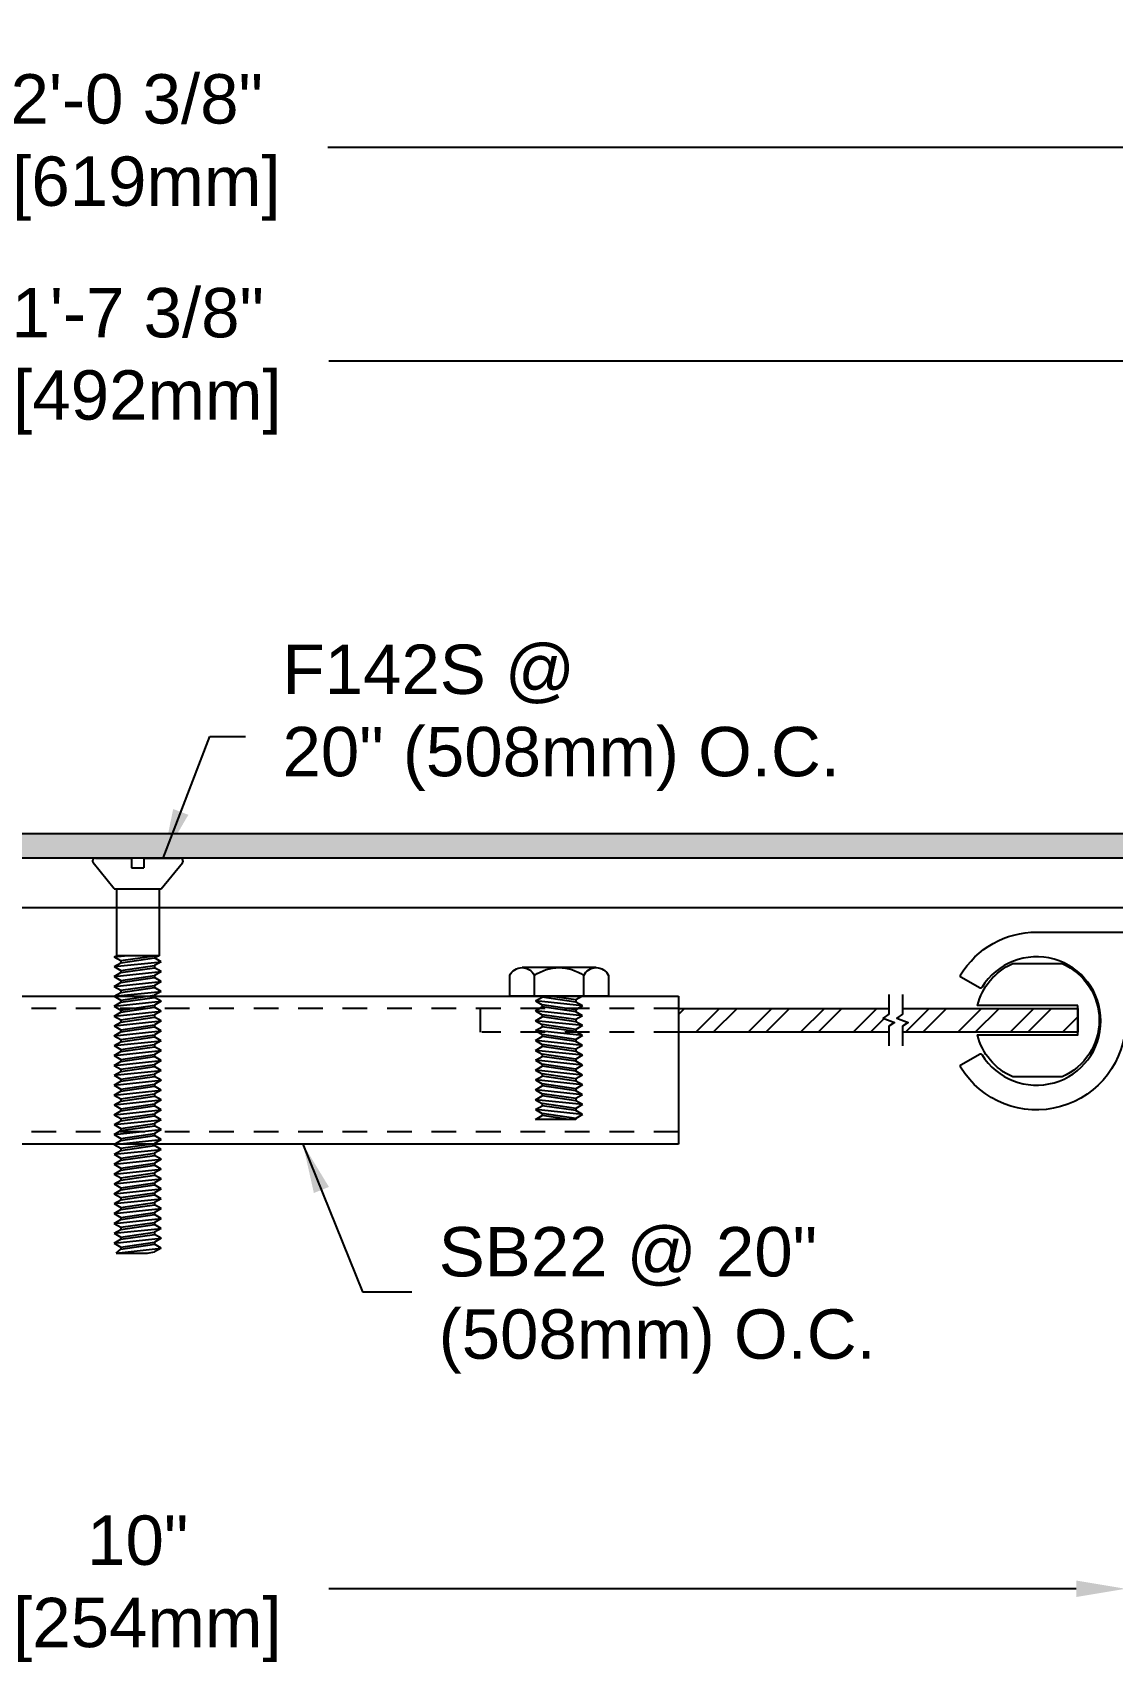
# Model space of a CAD drawing. Header units: inches. Extents: x -9.6 to 49.7, y -5.4 to 6.
# Drawn here: x 5.39 to 10.85, y -4.79 to 3.46 of the extents above; entities that cross this region are included whole.
import ezdxf

# ---------------------------------------------------------------- set-up
doc = ezdxf.new("R2010")
doc.units = ezdxf.units.IN
doc.header["$MEASUREMENT"] = 0
doc.linetypes.add('HIDDEN2', pattern=[0.1875, 0.125, -0.0625])
for name, color, linetype in [('anchors', 4, 'Continuous'), ('conditions', 1, 'Continuous'), ('dimensions', 3, 'Continuous'), ('METALS', 7, 'Continuous'), ('Text', 2, 'Continuous')]:
    doc.layers.add(name, color=color, linetype=linetype)
doc.styles.add('ARIAL', font='arial.ttf')
doc.dimstyles.new('Arial', dxfattribs={"dimtxt": 0.25, "dimasz": 0.25, "dimexe": 0.25, "dimexo": 0.25, "dimgap": 0.25, "dimtad": 0, "dimtih": 1, "dimtoh": 1, "dimdec": 4, "dimzin": 0, "dimdsep": 46, "dimlunit": 4, "dimtxsty": 'ARIAL', "dimcen": 0.09, "dimadec": 0, "dimazin": 0, "dimtfac": 1, "dimtdec": 4, "dimtofl": 0, "dimtmove": 0, "dimatfit": 3, "dimfxl": 0, "dimfrac": 2, "dimtolj": 1, "dimtzin": 0, "dimarcsym": 0})

# ---------------------------------------------------------------- blocks, each defined once
blk = doc.blocks.new('*D16')
at = {"layer": 'DEFPOINTS', "color": 0}
for p in [(15.6058, 1.7976), (-3.7692, -0.6126), (15.6058, -0.7176)]:
    blk.add_point(p, dxfattribs=at)
at = {"layer": 'dimensions', "color": 0, "lineweight": -2}
for p, q in [((-3.7692, -0.3626), (-3.7692, 2.0476)), ((15.6058, -0.4676), (15.6058, 2.0476)), ((-3.5192, 1.7976), (4.9518, 1.7976)), ((15.3558, 1.7976), (6.8848, 1.7976))]:
    blk.add_line(p, q, dxfattribs=at)
at = {"layer": 'dimensions', "color": 0}
for points in [[(-3.5192, 1.8392), (-3.5192, 1.7559), (-3.7692, 1.7976)], [(15.3558, 1.8392), (15.3558, 1.7559), (15.6058, 1.7976)]]:
    blk.add_solid(points, dxfattribs=at)
at = {"layer": 'dimensions', "color": 0, "insert": (5.9183, 1.7976), "char_height": 0.25, "attachment_point": 5, "style": 'ARIAL'}
blk.add_mtext('\\A1;1\'-7 3/8"\\P [492mm]', dxfattribs=at)
blk = doc.blocks.new('*D17')
at = {"layer": 'DEFPOINTS', "color": 0}
for p in [(18.113, 2.8802), (-6.2764, -0.6026), (18.113, -0.6026)]:
    blk.add_point(p, dxfattribs=at)
at = {"layer": 'dimensions', "color": 0, "lineweight": -2}
for p, q in [((-6.2764, -0.3526), (-6.2764, 3.1302)), ((18.113, -0.3526), (18.113, 3.1302)), ((-6.0264, 2.8802), (4.9468, 2.8802)), ((17.863, 2.8802), (6.8797, 2.8802))]:
    blk.add_line(p, q, dxfattribs=at)
at = {"layer": 'dimensions', "color": 0}
for points in [[(-6.0264, 2.9218), (-6.0264, 2.8385), (-6.2764, 2.8802)], [(17.863, 2.9218), (17.863, 2.8385), (18.113, 2.8802)]]:
    blk.add_solid(points, dxfattribs=at)
at = {"layer": 'dimensions', "color": 0, "insert": (5.9133, 2.8802), "char_height": 0.25, "attachment_point": 5, "style": 'ARIAL'}
blk.add_mtext('\\A1;2\'-0 3/8"\\P [619mm]', dxfattribs=at)
blk = doc.blocks.new('*D19')
at = {"layer": 'DEFPOINTS', "color": 0}
for p in [(0.9191, -3.9512), (10.9175, -3.9512), (10.9175, -4.4175)]:
    blk.add_point(p, dxfattribs=at)
at = {"layer": 'dimensions', "color": 0, "lineweight": -2}
for p, q in [((0.9191, -4.2012), (0.9191, -4.6675)), ((10.9175, -4.2012), (10.9175, -4.6675)), ((1.1691, -4.4175), (4.9518, -4.4175)), ((10.6675, -4.4175), (6.8848, -4.4175))]:
    blk.add_line(p, q, dxfattribs=at)
at = {"layer": 'dimensions', "color": 0}
for points in [[(1.1691, -4.3758), (1.1691, -4.4592), (0.9191, -4.4175)], [(10.6675, -4.3758), (10.6675, -4.4592), (10.9175, -4.4175)]]:
    blk.add_solid(points, dxfattribs=at)
at = {"layer": 'dimensions', "color": 0, "insert": (5.9183, -4.4175), "char_height": 0.25, "attachment_point": 5, "style": 'ARIAL'}
blk.add_mtext('\\A1;10"\\P [254mm]', dxfattribs=at)
blk = doc.blocks.new('H1458S')
for p, q in [((-0.25, 0.104), (-0.25, 0)), ((-0.1875, 0.144), (0.1875, 0.144)), ((-0.125, 0), (-0.125, 0.104)), ((0.125, 0), (0.125, 0.104)), ((0.25, 0.104), (0.25, 0)), ((-0.25, 0), (0.25, 0)), ((-0.119, 0), (-0.085, -0.0196)), ((-0.085, -0.0196), (0.0485, 0)), ((-0.119, -0.05), (0.119, -0.025)), ((-0.119, -0.05), (-0.085, -0.0304)), ((-0.119, -0.05), (-0.085, -0.0696)), ((-0.119, -0.1), (0.119, -0.075)), ((-0.119, -0.1), (-0.085, -0.0804)), ((-0.085, -0.0304), (0.085, -0.0054)), ((-0.085, -0.0196), (-0.085, -0.0304)), ((-0.085, -0.0696), (0.085, -0.0446)), ((-0.085, -0.0804), (0.085, -0.0554)), ((-0.085, -0.0696), (-0.085, -0.0804)), ((0.0943, 0), (0.085, -0.0054)), ((0.119, -0.025), (0.085, -0.0054)), ((0.119, -0.025), (0.085, -0.0446)), ((0.085, -0.0446), (0.085, -0.0554)), ((0.119, -0.075), (0.085, -0.0554)), ((0.119, -0.075), (0.085, -0.0946)), ((-0.119, -0.1), (-0.085, -0.1196)), ((-0.119, -0.15), (0.119, -0.125)), ((-0.119, -0.15), (-0.085, -0.1304)), ((-0.119, -0.15), (-0.085, -0.1696)), ((-0.085, -0.1196), (0.085, -0.0946)), ((-0.085, -0.1304), (0.085, -0.1054)), ((-0.085, -0.1196), (-0.085, -0.1304)), ((-0.085, -0.1696), (0.085, -0.1446)), ((-0.085, -0.1804), (0.085, -0.1554)), ((0.085, -0.0946), (0.085, -0.1054)), ((0.119, -0.125), (0.085, -0.1054)), ((0.119, -0.125), (0.085, -0.1446)), ((0.085, -0.1446), (0.085, -0.1554)), ((0.119, -0.175), (0.085, -0.1554)), ((-0.119, -0.2), (0.119, -0.175)), ((-0.119, -0.2), (-0.085, -0.1804)), ((-0.119, -0.2), (-0.085, -0.2196)), ((-0.119, -0.25), (0.119, -0.225)), ((-0.119, -0.25), (-0.085, -0.2304)), ((-0.085, -0.1696), (-0.085, -0.1804)), ((-0.085, -0.2196), (0.085, -0.1946)), ((-0.085, -0.2304), (0.085, -0.2054)), ((-0.085, -0.2196), (-0.085, -0.2304)), ((-0.085, -0.2696), (0.085, -0.2446)), ((0.119, -0.175), (0.085, -0.1946)), ((0.085, -0.1946), (0.085, -0.2054)), ((0.119, -0.225), (0.085, -0.2054)), ((0.119, -0.225), (0.085, -0.2446)), ((0.085, -0.2446), (0.085, -0.2554)), ((-0.119, -0.25), (-0.085, -0.2696)), ((-0.119, -0.3), (0.119, -0.275)), ((-0.119, -0.3), (-0.085, -0.2804)), ((-0.119, -0.3), (-0.085, -0.3196)), ((-0.119, -0.35), (0.119, -0.325)), ((-0.085, -0.2804), (0.085, -0.2554)), ((-0.085, -0.2696), (-0.085, -0.2804)), ((-0.085, -0.3196), (0.085, -0.2946)), ((-0.085, -0.3304), (0.085, -0.3054)), ((-0.085, -0.3196), (-0.085, -0.3304)), ((0.119, -0.275), (0.085, -0.2554)), ((0.119, -0.275), (0.085, -0.2946)), ((0.085, -0.2946), (0.085, -0.3054)), ((0.119, -0.325), (0.085, -0.3054)), ((0.119, -0.325), (0.085, -0.3446)), ((-0.119, -0.35), (-0.085, -0.3304)), ((-0.119, -0.35), (-0.085, -0.3696)), ((-0.119, -0.4), (0.119, -0.375)), ((-0.119, -0.4), (-0.085, -0.3804)), ((-0.119, -0.4), (-0.085, -0.4196)), ((-0.085, -0.3696), (0.085, -0.3446)), ((-0.085, -0.3804), (0.085, -0.3554)), ((-0.085, -0.3696), (-0.085, -0.3804)), ((-0.085, -0.4196), (0.085, -0.3946)), ((-0.085, -0.4304), (0.085, -0.4054)), ((0.085, -0.3446), (0.085, -0.3554)), ((0.119, -0.375), (0.085, -0.3554)), ((0.119, -0.375), (0.085, -0.3946)), ((0.085, -0.3946), (0.085, -0.4054)), ((0.119, -0.425), (0.085, -0.4054)), ((-0.119, -0.45), (0.119, -0.425)), ((-0.119, -0.45), (-0.085, -0.4304)), ((-0.119, -0.45), (-0.085, -0.4696)), ((-0.119, -0.5), (0.119, -0.475)), ((-0.119, -0.5), (-0.085, -0.4804)), ((-0.085, -0.4196), (-0.085, -0.4304)), ((-0.085, -0.4696), (0.085, -0.4446)), ((-0.085, -0.4804), (0.085, -0.4554)), ((-0.085, -0.4696), (-0.085, -0.4804)), ((-0.085, -0.5196), (0.085, -0.4946)), ((0.119, -0.425), (0.085, -0.4446)), ((0.085, -0.4446), (0.085, -0.4554)), ((0.119, -0.475), (0.085, -0.4554)), ((0.119, -0.475), (0.085, -0.4946)), ((0.085, -0.4946), (0.085, -0.5054)), ((-0.119, -0.5), (-0.085, -0.5196)), ((-0.119, -0.55), (0.119, -0.525)), ((-0.119, -0.55), (-0.085, -0.5304)), ((-0.119, -0.55), (-0.085, -0.5696)), ((-0.119, -0.6), (0.119, -0.575)), ((-0.085, -0.5304), (0.085, -0.5054)), ((-0.085, -0.5196), (-0.085, -0.5304)), ((-0.085, -0.5696), (0.085, -0.5446)), ((-0.085, -0.5804), (0.085, -0.5554)), ((-0.085, -0.5696), (-0.085, -0.5804)), ((0.119, -0.525), (0.085, -0.5054)), ((0.119, -0.525), (0.085, -0.5446)), ((0.085, -0.5446), (0.085, -0.5554)), ((0.119, -0.575), (0.085, -0.5554)), ((0.119, -0.575), (0.085, -0.5946)), ((-0.119, -0.6), (-0.085, -0.5804)), ((-0.119, -0.6), (-0.085, -0.6196)), ((-0.085, -0.6196), (0.085, -0.5946)), ((-0.085, -0.6196), (-0.085, -0.625)), ((-0.085, -0.625), (0.119, -0.625)), ((-0.0485, -0.625), (0.085, -0.6054)), ((0.085, -0.5946), (0.085, -0.6054)), ((0.119, -0.625), (0.085, -0.6054))]:
    blk.add_line(p, q)
for centre, radius, start, end in [((-0.1875, 0.0752), 0.0688, 24.76151, 155.23849), ((0, -0.0713), 0.2153, 54.51066, 125.48934), ((0.1875, 0.0752), 0.0688, 24.76151, 155.23849)]:
    blk.add_arc(centre, radius, start, end)
blk = doc.blocks.new('SB22')
h = blk.add_hatch()
h.set_pattern_fill('ANSI32', color=256, scale=0.5, style=0)
h.paths.add_polyline_path([(11.2208, 3.5872), (11.1632, 3.609), (11.192, 3.6281), (11.192, 3.6581), (10.1283, 3.6581), (10.1283, 3.5381), (11.192, 3.5381), (11.192, 3.5681)])
h.paths.add_polyline_path([(12.1494, 3.6581), (11.262, 3.6581), (11.262, 3.6281), (11.2332, 3.609), (11.2908, 3.5872), (11.262, 3.5681), (11.262, 3.5381), (12.1494, 3.5381)])
h.paths.add_polyline_path([(4.6252, 3.6581), (3.9575, 3.6581), (3.9575, 3.6281), (3.9287, 3.609), (3.9864, 3.5872), (3.9575, 3.5681), (3.9575, 3.5381), (4.6252, 3.5381)])
h.paths.add_polyline_path([(3.8875, 3.6281), (3.8875, 3.6581), (3.1026, 3.6581), (3.1026, 3.5381), (3.8875, 3.5381), (3.8875, 3.5681), (3.9164, 3.5872), (3.8587, 3.609)])
at = {"linetype": 'ByBlock'}
for p, q in [((4.6252, 3.7206), (10.1283, 3.7206)), ((4.6252, 2.9706), (4.6252, 3.7206)), ((10.1283, 3.7206), (10.1283, 2.9706)), ((10.1283, 2.9706), (4.6252, 2.9706))]:
    blk.add_line(p, q, dxfattribs=at)
for p, q in [((3.1026, 3.6581), (3.8875, 3.6581)), ((3.9575, 3.6581), (4.6252, 3.6581)), ((10.1283, 3.6581), (11.192, 3.6581)), ((11.262, 3.6581), (12.1494, 3.6581)), ((3.8875, 3.5381), (3.1026, 3.5381)), ((4.6252, 3.5381), (3.9575, 3.5381)), ((11.192, 3.5381), (10.1283, 3.5381)), ((12.1494, 3.5381), (11.262, 3.5381))]:
    blk.add_line(p, q)
at = {"linetype": 'HIDDEN2'}
for p, q in [((10.1283, 3.6581), (4.6252, 3.6581)), ((5.6273, 3.5381), (5.6273, 3.6581)), ((9.1262, 3.5381), (9.1262, 3.6581)), ((4.6252, 3.5381), (5.6273, 3.5381)), ((10.1283, 3.5381), (9.1327, 3.5381)), ((10.1283, 3.0331), (4.6252, 3.0331))]:
    blk.add_line(p, q, dxfattribs=at)
for points in [[(3.1436, 3.6724, 0.233897), (2.9651, 3.8845), (2.7151, 3.8845, 0.654654), (2.7151, 3.3117), (2.9651, 3.3117, 0.233897), (3.1436, 3.5238), (3.1026, 3.5381), (3.1026, 3.6581)], [(12.1494, 3.6724), (11.6412, 3.6724, -0.233897), (11.8197, 3.8845), (12.0697, 3.8845, -0.654654), (12.0697, 3.3117), (11.8197, 3.3117, -0.233897), (11.6412, 3.5238), (12.1494, 3.5238)]]:
    blk.add_lwpolyline(points, format="xyb", close=True)
for points in [[(3.8875, 3.7281), (3.8875, 3.6281), (3.8587, 3.609), (3.9164, 3.5872), (3.8875, 3.5681), (3.8875, 3.4681)], [(3.9575, 3.7281), (3.9575, 3.6281), (3.9287, 3.609), (3.9864, 3.5872), (3.9575, 3.5681), (3.9575, 3.4681)], [(11.192, 3.7281), (11.192, 3.6281), (11.1632, 3.609), (11.2208, 3.5872), (11.192, 3.5681), (11.192, 3.4681)], [(11.262, 3.7281), (11.262, 3.6281), (11.2332, 3.609), (11.2908, 3.5872), (11.262, 3.5681), (11.262, 3.4681)], [(3.1026, 3.6581), (3.1026, 3.5381)], [(12.1494, 3.6581), (12.1494, 3.5381)]]:
    blk.add_lwpolyline(points)
blk.add_point((5.6273, 3.5381), dxfattribs=at)
blk.add_blockref('H1458S', (5.2297, 3.7206))
at = {"xscale": -1}
blk.add_blockref('H1458S', (9.5238, 3.7206), dxfattribs=at)
blk = doc.blocks.new('F142S')
for p, q in [((-0.2147, 0.0001), (-0.0317, 0.0001)), ((-0.0317, 0.0001), (-0.0317, -0.0499)), ((0.0303, 0.0001), (0.0303, -0.0499)), ((0.0303, 0.0001), (0.2133, 0.0001)), ((-0.1197, -0.1553), (-0.2264, -0.0243)), ((-0.0317, -0.0499), (0.0303, -0.0499)), ((0.1183, -0.1553), (0.225, -0.0243)), ((-0.1197, -0.1553), (0.1183, -0.1553)), ((-0.1087, -0.1553), (-0.1087, -0.4945)), ((0.1073, -0.1553), (0.1073, -0.4945)), ((-0.1197, -0.4999), (-0.1087, -0.4945)), ((-0.1197, -0.4999), (-0.0686, -0.4945)), ((0.1073, -0.4945), (-0.1087, -0.4945)), ((-0.0857, -0.5195), (0.0843, -0.4945)), ((0.1073, -0.4945), (0.0843, -0.5053)), ((-0.1197, -0.4999), (-0.0857, -0.5195)), ((-0.1197, -0.5499), (0.1183, -0.5249)), ((-0.1197, -0.5499), (-0.0857, -0.5303)), ((-0.1197, -0.5499), (-0.0857, -0.5695)), ((-0.1197, -0.5999), (0.1183, -0.5749)), ((-0.0857, -0.5303), (0.0843, -0.5053)), ((-0.0857, -0.5195), (-0.0857, -0.5303)), ((-0.0857, -0.5695), (0.0843, -0.5445)), ((-0.0857, -0.5803), (0.0843, -0.5553)), ((-0.0857, -0.5695), (-0.0857, -0.5803)), ((0.1183, -0.5249), (0.0843, -0.5053)), ((0.1183, -0.5249), (0.0843, -0.5445)), ((0.0843, -0.5445), (0.0843, -0.5553)), ((0.1183, -0.5749), (0.0843, -0.5553)), ((0.1183, -0.5749), (0.0843, -0.5945)), ((-0.1197, -0.5999), (-0.0857, -0.5803)), ((-0.1197, -0.5999), (-0.0857, -0.6195)), ((-0.1197, -0.6499), (0.1183, -0.6249)), ((-0.1197, -0.6499), (-0.0857, -0.6303)), ((-0.1197, -0.6499), (-0.0857, -0.6695)), ((-0.0857, -0.6195), (0.0843, -0.5945)), ((-0.0857, -0.6303), (0.0843, -0.6053)), ((-0.0857, -0.6195), (-0.0857, -0.6303)), ((-0.0857, -0.6695), (0.0843, -0.6445)), ((-0.0857, -0.6803), (0.0843, -0.6553)), ((0.0843, -0.5945), (0.0843, -0.6053)), ((0.1183, -0.6249), (0.0843, -0.6053)), ((0.1183, -0.6249), (0.0843, -0.6445)), ((0.0843, -0.6445), (0.0843, -0.6553)), ((0.1183, -0.6749), (0.0843, -0.6553)), ((-0.1197, -0.6999), (0.1183, -0.6749)), ((-0.1197, -0.6999), (-0.0857, -0.6803)), ((-0.1197, -0.6999), (-0.0857, -0.7195)), ((-0.1197, -0.7499), (0.1183, -0.7249)), ((-0.1197, -0.7499), (-0.0857, -0.7303)), ((-0.0857, -0.6695), (-0.0857, -0.6803)), ((-0.0857, -0.7195), (0.0843, -0.6945)), ((-0.0857, -0.7303), (0.0843, -0.7053)), ((-0.0857, -0.7195), (-0.0857, -0.7303)), ((0.1183, -0.6749), (0.0843, -0.6945)), ((0.0843, -0.6945), (0.0843, -0.7053)), ((0.1183, -0.7249), (0.0843, -0.7053)), ((0.1183, -0.7249), (0.0843, -0.7445)), ((-0.1197, -0.7499), (-0.0857, -0.7695)), ((-0.1197, -0.7999), (0.1183, -0.7749)), ((-0.1197, -0.7999), (-0.0857, -0.7803)), ((-0.1197, -0.7999), (-0.0857, -0.8195)), ((-0.1197, -0.8499), (0.1183, -0.8249)), ((-0.0857, -0.7695), (0.0843, -0.7445)), ((-0.0857, -0.7803), (0.0843, -0.7553)), ((-0.0857, -0.7695), (-0.0857, -0.7803)), ((-0.0857, -0.8195), (0.0843, -0.7945)), ((-0.0857, -0.8303), (0.0843, -0.8053)), ((-0.0857, -0.8195), (-0.0857, -0.8303)), ((0.0843, -0.7445), (0.0843, -0.7553)), ((0.1183, -0.7749), (0.0843, -0.7553)), ((0.1183, -0.7749), (0.0843, -0.7945)), ((0.0843, -0.7945), (0.0843, -0.8053)), ((0.1183, -0.8249), (0.0843, -0.8053)), ((0.1183, -0.8249), (0.0843, -0.8445)), ((-0.1197, -0.8499), (-0.0857, -0.8303)), ((-0.1197, -0.8499), (-0.0857, -0.8695)), ((-0.1197, -0.8999), (0.1183, -0.8749)), ((-0.1197, -0.8999), (-0.0857, -0.8803)), ((-0.1197, -0.8999), (-0.0857, -0.9195)), ((-0.0857, -0.8695), (0.0843, -0.8445)), ((-0.0857, -0.8803), (0.0843, -0.8553)), ((-0.0857, -0.8695), (-0.0857, -0.8803)), ((-0.0857, -0.9195), (0.0843, -0.8945)), ((-0.0857, -0.9303), (0.0843, -0.9053)), ((0.0843, -0.8445), (0.0843, -0.8553)), ((0.1183, -0.8749), (0.0843, -0.8553)), ((0.1183, -0.8749), (0.0843, -0.8945)), ((0.0843, -0.8945), (0.0843, -0.9053)), ((0.1183, -0.9249), (0.0843, -0.9053)), ((-0.1197, -0.9499), (0.1183, -0.9249)), ((-0.1197, -0.9499), (-0.0857, -0.9303)), ((-0.1197, -0.9499), (-0.0857, -0.9695)), ((-0.1197, -0.9999), (0.1183, -0.9749)), ((-0.1197, -0.9999), (-0.0857, -0.9803)), ((-0.0857, -0.9195), (-0.0857, -0.9303)), ((-0.0857, -0.9695), (0.0843, -0.9445)), ((-0.0857, -0.9803), (0.0843, -0.9553)), ((-0.0857, -0.9695), (-0.0857, -0.9803)), ((0.1183, -0.9249), (0.0843, -0.9445)), ((0.0843, -0.9445), (0.0843, -0.9553)), ((0.1183, -0.9749), (0.0843, -0.9553)), ((0.1183, -0.9749), (0.0843, -0.9945)), ((-0.1197, -0.9999), (-0.0857, -1.0195)), ((-0.1197, -1.0499), (0.1183, -1.0249)), ((-0.1197, -1.0499), (-0.0857, -1.0303)), ((-0.1197, -1.0499), (-0.0857, -1.0695)), ((-0.0857, -1.0195), (0.0843, -0.9945)), ((-0.0857, -1.0303), (0.0843, -1.0053)), ((-0.0857, -1.0195), (-0.0857, -1.0303)), ((-0.0857, -1.0695), (0.0843, -1.0445)), ((-0.0857, -1.0803), (0.0843, -1.0553)), ((-0.0857, -1.0695), (-0.0857, -1.0803)), ((0.0843, -0.9945), (0.0843, -1.0053)), ((0.1183, -1.0249), (0.0843, -1.0053)), ((0.1183, -1.0249), (0.0843, -1.0445)), ((0.0843, -1.0445), (0.0843, -1.0553)), ((0.1183, -1.0749), (0.0843, -1.0553)), ((-0.1197, -1.0999), (0.1183, -1.0749)), ((-0.1197, -1.0999), (-0.0857, -1.0803)), ((-0.1197, -1.0999), (-0.0857, -1.1195)), ((-0.1197, -1.1499), (0.1183, -1.1249)), ((-0.1197, -1.1499), (-0.0857, -1.1303)), ((-0.1197, -1.1499), (-0.0857, -1.1695)), ((-0.0857, -1.1195), (0.0843, -1.0945)), ((-0.0857, -1.1303), (0.0843, -1.1053)), ((-0.0857, -1.1195), (-0.0857, -1.1303)), ((-0.0857, -1.1695), (0.0843, -1.1445)), ((-0.0857, -1.1803), (0.0843, -1.1553)), ((0.1183, -1.0749), (0.0843, -1.0945)), ((0.0843, -1.0945), (0.0843, -1.1053)), ((0.1183, -1.1249), (0.0843, -1.1053)), ((0.1183, -1.1249), (0.0843, -1.1445)), ((0.0843, -1.1445), (0.0843, -1.1553)), ((0.1183, -1.1749), (0.0843, -1.1553)), ((-0.1197, -1.1999), (0.1183, -1.1749)), ((-0.1197, -1.1999), (-0.0857, -1.1803)), ((-0.1197, -1.1999), (-0.0857, -1.2195)), ((-0.1197, -1.2499), (0.1183, -1.2249)), ((-0.1197, -1.2499), (-0.0857, -1.2303)), ((-0.0857, -1.1695), (-0.0857, -1.1803)), ((-0.0857, -1.2195), (0.0843, -1.1945)), ((-0.0857, -1.2303), (0.0843, -1.2053)), ((-0.0857, -1.2195), (-0.0857, -1.2303)), ((0.1183, -1.1749), (0.0843, -1.1945)), ((0.0843, -1.1945), (0.0843, -1.2053)), ((0.1183, -1.2249), (0.0843, -1.2053)), ((0.1183, -1.2249), (0.0843, -1.2445)), ((-0.1197, -1.2499), (-0.0857, -1.2695)), ((-0.1197, -1.2999), (0.1183, -1.2749)), ((-0.1197, -1.2999), (-0.0857, -1.2803)), ((-0.1197, -1.2999), (-0.0857, -1.3195)), ((-0.0857, -1.2695), (0.0843, -1.2445)), ((-0.0857, -1.2803), (0.0843, -1.2553)), ((-0.0857, -1.2695), (-0.0857, -1.2803)), ((-0.0857, -1.3195), (0.0843, -1.2945)), ((-0.0857, -1.3303), (0.0843, -1.3053)), ((-0.0857, -1.3195), (-0.0857, -1.3303)), ((0.0843, -1.2445), (0.0843, -1.2553)), ((0.1183, -1.2749), (0.0843, -1.2553)), ((0.1183, -1.2749), (0.0843, -1.2945)), ((0.0843, -1.2945), (0.0843, -1.3053)), ((0.1183, -1.3249), (0.0843, -1.3053)), ((-0.1197, -1.3499), (0.1183, -1.3249)), ((-0.1197, -1.3499), (-0.0857, -1.3303)), ((-0.1197, -1.3499), (-0.0857, -1.3695)), ((-0.1197, -1.3999), (0.1183, -1.3749)), ((-0.1197, -1.3999), (-0.0857, -1.3803)), ((-0.1197, -1.3999), (-0.0857, -1.4195)), ((-0.0857, -1.3695), (0.0843, -1.3445)), ((-0.0857, -1.3803), (0.0843, -1.3553)), ((-0.0857, -1.3695), (-0.0857, -1.3803)), ((-0.0857, -1.4195), (0.0843, -1.3945)), ((0.1183, -1.3249), (0.0843, -1.3445)), ((0.0843, -1.3445), (0.0843, -1.3553)), ((0.1183, -1.3749), (0.0843, -1.3553)), ((0.1183, -1.3749), (0.0843, -1.3945)), ((0.0843, -1.3945), (0.0843, -1.4053)), ((-0.1197, -1.4499), (0.1183, -1.4249)), ((-0.1197, -1.4499), (-0.0857, -1.4303)), ((-0.1197, -1.4499), (-0.0857, -1.4695)), ((-0.1197, -1.4999), (0.1183, -1.4749)), ((-0.1197, -1.4999), (-0.0857, -1.4803)), ((-0.0857, -1.4303), (0.0843, -1.4053)), ((-0.0857, -1.4195), (-0.0857, -1.4303)), ((-0.0857, -1.4695), (0.0843, -1.4445)), ((-0.0857, -1.4803), (0.0843, -1.4553)), ((-0.0857, -1.4695), (-0.0857, -1.4803)), ((0.1183, -1.4249), (0.0843, -1.4053)), ((0.1183, -1.4249), (0.0843, -1.4445)), ((0.0843, -1.4445), (0.0843, -1.4553)), ((0.1183, -1.4749), (0.0843, -1.4553)), ((0.1183, -1.4749), (0.0843, -1.4945)), ((-0.1197, -1.4999), (-0.0857, -1.5195)), ((-0.1197, -1.5499), (0.1183, -1.5249)), ((-0.1197, -1.5499), (-0.0857, -1.5303)), ((-0.1197, -1.5499), (-0.0857, -1.5695)), ((-0.0857, -1.5195), (0.0843, -1.4945)), ((-0.0857, -1.5303), (0.0843, -1.5053)), ((-0.0857, -1.5195), (-0.0857, -1.5303)), ((-0.0857, -1.5695), (0.0843, -1.5445)), ((-0.0857, -1.5803), (0.0843, -1.5553)), ((0.0843, -1.4945), (0.0843, -1.5053)), ((0.1183, -1.5249), (0.0843, -1.5053)), ((0.1183, -1.5249), (0.0843, -1.5445)), ((0.0843, -1.5445), (0.0843, -1.5553)), ((0.1183, -1.5749), (0.0843, -1.5553)), ((-0.1197, -1.5999), (0.1183, -1.5749)), ((-0.1197, -1.5999), (-0.0857, -1.5803)), ((-0.1197, -1.5999), (-0.0857, -1.6195)), ((-0.1197, -1.6499), (0.1183, -1.6249)), ((-0.1197, -1.6499), (-0.0857, -1.6303)), ((-0.1197, -1.6499), (-0.0857, -1.6695)), ((-0.0857, -1.5695), (-0.0857, -1.5803)), ((-0.0857, -1.6195), (0.0843, -1.5945)), ((-0.0857, -1.6303), (0.0843, -1.6053)), ((-0.0857, -1.6195), (-0.0857, -1.6303)), ((-0.0857, -1.6695), (0.0843, -1.6445)), ((0.1183, -1.5749), (0.0843, -1.5945)), ((0.0843, -1.5945), (0.0843, -1.6053)), ((0.1183, -1.6249), (0.0843, -1.6053)), ((0.1183, -1.6249), (0.0843, -1.6445)), ((0.0843, -1.6445), (0.0843, -1.6553)), ((-0.1197, -1.6999), (0.1183, -1.6749)), ((-0.1197, -1.6999), (-0.0857, -1.6803)), ((-0.1197, -1.6999), (-0.0857, -1.7195)), ((-0.1197, -1.7499), (0.1183, -1.7249)), ((-0.1197, -1.7499), (-0.0857, -1.7303)), ((-0.0857, -1.6803), (0.0843, -1.6553)), ((-0.0857, -1.6695), (-0.0857, -1.6803)), ((-0.0857, -1.7195), (0.0843, -1.6945)), ((-0.0857, -1.7303), (0.0843, -1.7053)), ((-0.0857, -1.7195), (-0.0857, -1.7303)), ((0.1183, -1.6749), (0.0843, -1.6553)), ((0.1183, -1.6749), (0.0843, -1.6945)), ((0.0843, -1.6945), (0.0843, -1.7053)), ((0.1183, -1.7249), (0.0843, -1.7053)), ((0.1183, -1.7249), (0.0843, -1.7445)), ((-0.1197, -1.7499), (-0.0857, -1.7695)), ((-0.1197, -1.7999), (0.1183, -1.7749)), ((-0.1197, -1.7999), (-0.0857, -1.7803)), ((-0.1197, -1.7999), (-0.0857, -1.8195)), ((-0.0857, -1.7695), (0.0843, -1.7445)), ((-0.0857, -1.7803), (0.0843, -1.7553)), ((-0.0857, -1.7695), (-0.0857, -1.7803)), ((-0.0857, -1.8195), (0.0843, -1.7945)), ((-0.0857, -1.8303), (0.0843, -1.8053)), ((0.0843, -1.7445), (0.0843, -1.7553)), ((0.1183, -1.7749), (0.0843, -1.7553)), ((0.1183, -1.7749), (0.0843, -1.7945)), ((0.0843, -1.7945), (0.0843, -1.8053)), ((0.1183, -1.8249), (0.0843, -1.8053)), ((-0.1197, -1.8499), (0.1183, -1.8249)), ((-0.1197, -1.8499), (-0.0857, -1.8303)), ((-0.1197, -1.8499), (-0.0857, -1.8695)), ((-0.1197, -1.8999), (0.1183, -1.8749)), ((-0.1197, -1.8999), (-0.0857, -1.8803)), ((-0.0857, -1.8195), (-0.0857, -1.8303)), ((-0.0857, -1.8695), (0.0843, -1.8445)), ((-0.0857, -1.8803), (0.0843, -1.8553)), ((-0.0857, -1.8695), (-0.0857, -1.8803)), ((-0.0857, -1.9195), (0.0843, -1.8945)), ((0.1183, -1.8249), (0.0843, -1.8445)), ((0.0843, -1.8445), (0.0843, -1.8553)), ((0.1183, -1.8749), (0.0843, -1.8553)), ((0.1183, -1.8749), (0.0843, -1.8945)), ((0.0843, -1.8945), (0.0843, -1.9053)), ((-0.1197, -1.8999), (-0.0857, -1.9195)), ((-0.1197, -1.9499), (0.1183, -1.9249)), ((-0.1197, -1.9499), (-0.0857, -1.9303)), ((-0.1197, -1.9499), (-0.0857, -1.9695)), ((-0.1106, -1.9999), (0.1183, -1.9749)), ((-0.1106, -1.9999), (-0.0857, -1.9803)), ((-0.0857, -1.9303), (0.0843, -1.9053)), ((-0.0857, -1.9195), (-0.0857, -1.9303)), ((-0.0857, -1.9695), (0.0843, -1.9445)), ((-0.0857, -1.9803), (0.0843, -1.9553)), ((-0.0857, -1.9695), (-0.0857, -1.9803)), ((0.1183, -1.9249), (0.0843, -1.9053)), ((0.1183, -1.9249), (0.0843, -1.9445)), ((0.0843, -1.9445), (0.0843, -1.9553)), ((0.1183, -1.9749), (0.0843, -1.9553)), ((0.1183, -1.9749), (0.0843, -1.9945)), ((-0.1106, -1.9999), (0.0478, -1.9999)), ((0.0478, -1.9999), (0.0843, -1.9945))]:
    blk.add_line(p, q)
for centre, start, end in [((-0.2147, -0.0149), 90, 219.03203), ((0.2133, -0.0149), 320.96797, 90)]:
    blk.add_arc(centre, 0.015, start, end)
blk = doc.blocks.new('PS212A')
at = {"linetype": 'Continuous', "flags": 128}
blk.add_lwpolyline([(0.4509, 0.1254), (-1.7472, 0.1254, 0.414214), (-1.7572, 0.1154), (-1.7572, 0.0945, 0.198912), (-1.7543, 0.0875), (-1.6701, 0.0033, 0.198912), (-1.663, 0.0004), (-0.0092, 0.0004, -0.414214), (0.0008, -0.0096), (0.0008, -0.3247, 0.758338), (0.8355, -0.5586, 0.420887), (0.832, -0.5447), (0.741, -0.4922, 0.405496), (0.7275, -0.4956, -3.520953), (0.7275, -0.1539, 0.405496), (0.741, -0.1573), (0.832, -0.1047, 0.420887), (0.8355, -0.0909, 0.261868)], format="xyb", close=True, dxfattribs=at)

msp = doc.modelspace()

# ---------------------------------------------------------------- hatches: boundary and pattern name
at = {"layer": 'conditions'}
h = msp.add_hatch(dxfattribs=at)
h.set_pattern_fill('ANSI33', color=256, scale=0.25, angle=45, style=0)
h.set_pattern_definition([(90, (-3.075553, -2.62044), (-0.0625, 1e-17), []), (90, (-3.044303, -2.58919), (-0.0625, 1e-17), [0.03125, -0.015625])])
h.paths.add_polyline_path([(15.60576, -0.61259), (15.60576, -0.59259), (-3.76924, -0.59259), (-3.76924, -0.61259), (-3.76924, -0.71759), (15.60576, -0.71759)])

# ---------------------------------------------------------------- linework, layer by layer
msp.add_line((-3.76924, -0.59259), (15.60576, -0.59259), dxfattribs=at)
at = {"layer": 'METALS'}
msp.add_lwpolyline([(-3.76924, -0.71759), (-3.76924, -0.96759), (15.60576, -0.96759), (15.60576, -0.71759)], close=True, dxfattribs=at)

# ---------------------------------------------------------------- block references
at = {"xscale": -1}
msp.add_blockref('PS212A', (10.91826, -1.21796), dxfattribs=at)
at = {"layer": 'anchors'}
for name, p in [('F142S', (5.91896, -0.71769)), ('SB22', (-1.47346, -5.13695))]:
    msp.add_blockref(name, p, dxfattribs=at)

# ---------------------------------------------------------------- texts
at = {"layer": 'Text', "char_height": 0.25, "attachment_point": 4, "style": 'ARIAL'}
for s, insert in [('F142S @\\P20" (508mm) O.C.', (6.65062, -0.00787)), ('SB22 @ 20"\\P(508mm) O.C.', (7.44133, -2.95701))]:
    msp.add_mtext(s, dxfattribs=dict(at, insert=insert))

# ---------------------------------------------------------------- dimensions: what is measured, and where the dimension line sits
at = {"layer": 'dimensions'}
for base, p1, p2, picture, middle in [((18.11295, 2.88017), (-6.27643, -0.60259), (18.11295, -0.60259), '*D17', (5.91326, 2.88017)), ((15.60576, 1.79758), (-3.76924, -0.61259), (15.60576, -0.71759), '*D16', (5.91826, 1.79758)), ((10.91745, -4.4175), (0.91907, -3.95121), (10.91745, -3.95124), '*D19', (5.91826, -4.4175))]:
    dim = msp.add_linear_dim(base=base, p1=p1, p2=p2, dimstyle='Arial', override={"dimpost": '\\X'}, dxfattribs=at)
    dim.commit()
    dim.dimension.update_dxf_attribs({"geometry": picture, "text_midpoint": middle, "dimtype": 160})

# ---------------------------------------------------------------- leaders
at = {"layer": 'Text'}
for points in [[(6.04646, -0.71759), (6.28257, -0.10162), (6.46312, -0.10162)], [(6.7542, -2.16634), (7.05484, -2.91364), (7.30484, -2.91364)]]:
    msp.add_leader(points, dimstyle='Arial', override={"dimgap": 0.1875, "dimtad": 0}, dxfattribs=at)

doc.saveas('drawing.dxf')
